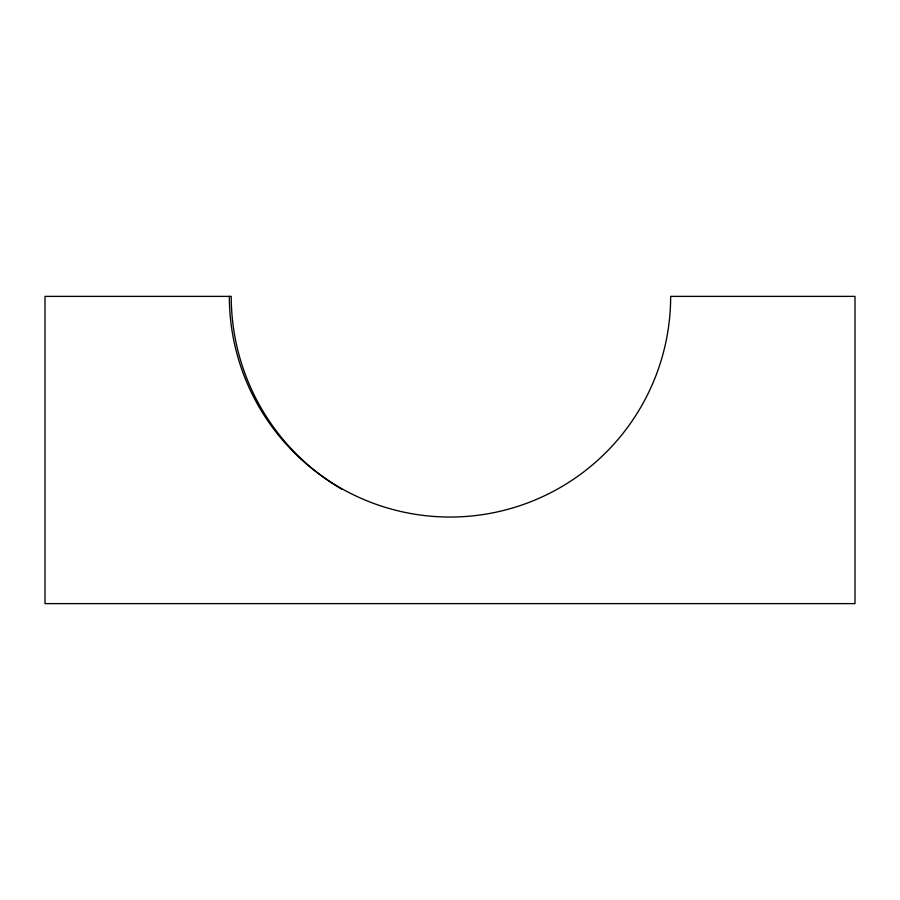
<?xml version="1.0" encoding="UTF-8"?>
<svg xmlns="http://www.w3.org/2000/svg" width="900" height="900" viewBox="0 0 900 900"><rect width="100%" height="100%" fill="white"/><g stroke="black" fill="none" stroke-linecap="round" stroke-linejoin="round"><path stroke-width="1.35" d="M229.343 296.381A220.657 220.657 0 0 0 450 517.039A220.657 220.657 0 0 0 670.658 296.381L855 296.381L855 603.619L45 603.619L45 296.381L231.232 296.381A223.447 223.447 0 0 0 341.764 489.195"/></g></svg>
